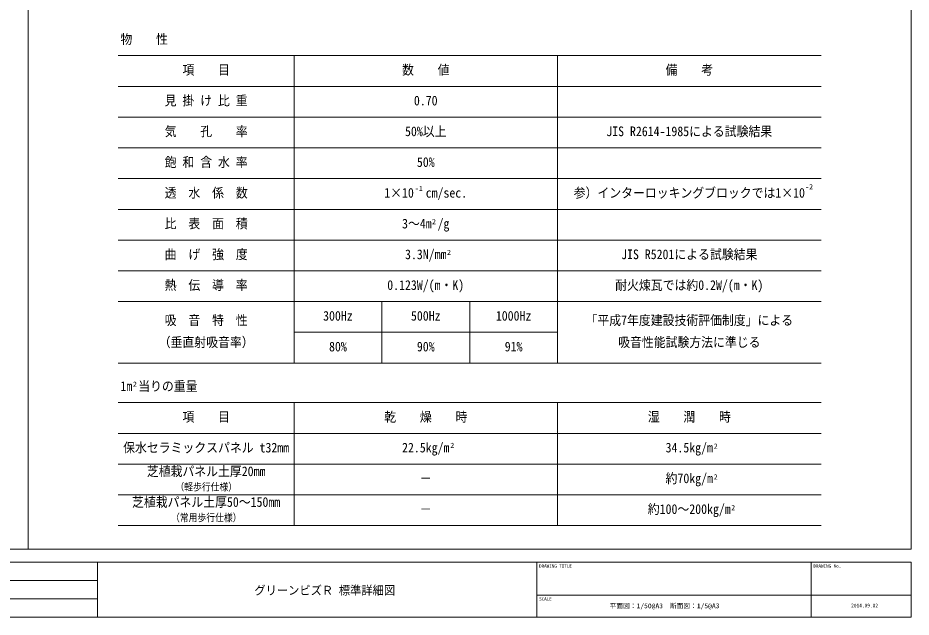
# Model space of a CAD drawing. Units: millimetres on the paper, enlarged 5 times. Extents: x -1025 to 21313, y -14570 to 806.
# Drawn here: x -2 to 1014, y -697 to -15 of the extents above; entities that cross this region are included whole.
import ezdxf
from ezdxf.enums import TextEntityAlignment as Align

# ---------------------------------------------------------------- set-up
doc = ezdxf.new("R2010")
doc.units = ezdxf.units.MM
doc.header["$LTSCALE"] = 5
doc.layers.add('E-F_FRAM', color=7, linetype='Continuous', lineweight=9)
doc.layers.add('F-0', color=7, linetype='Continuous', lineweight=18)
doc.layers.add('F-D_TXT', color=7, linetype='Continuous')
doc.styles.add('ＭＳ ゴシック', font='')
doc.styles.get('ＭＳ ゴシック').set_extended_font_data('MS Gothic')

msp = doc.modelspace()

# ---------------------------------------------------------------- linework, layer by layer
at = {"layer": 'E-F_FRAM'}
for p, q in [((111.94, -57.791), (911.94, -57.791)), ((311.94, -407.791), (311.94, -57.791)), ((611.94, -407.791), (611.94, -57.791)), ((111.94, -92.791), (911.94, -92.791)), ((111.94, -127.791), (911.94, -127.791)), ((111.94, -162.791), (911.94, -162.791)), ((111.94, -197.791), (911.94, -197.791)), ((111.94, -232.791), (911.94, -232.791)), ((111.94, -267.791), (911.94, -267.791)), ((111.94, -302.791), (911.94, -302.791)), ((411.94, -407.791), (411.94, -337.791)), ((511.94, -407.791), (511.94, -337.791)), ((311.94, -372.791), (611.94, -372.791)), ((111.94, -407.791), (911.94, -407.791)), ((111.94, -452.791), (911.94, -452.791)), ((311.94, -592.791), (311.94, -452.791)), ((611.94, -592.791), (611.94, -452.791)), ((111.94, -487.791), (911.94, -487.791)), ((111.94, -522.791), (911.94, -522.791)), ((111.94, -557.791), (911.94, -557.791)), ((111.94, -592.791), (911.94, -592.791))]:
    msp.add_line(p, q, dxfattribs=at)
msp.add_lwpolyline([(111.94, -337.791), (311.94, -337.791), (611.94, -337.791), (911.94, -337.791)], dxfattribs=at)
at = {"layer": 'F-0'}
for p, q in [((-995.56, -634.491), (1014.44, -634.491)), ((88.357, -634.491), (88.357, -696.991)), ((588.357, -634.491), (588.357, -696.991)), ((900.639, -634.491), (900.639, -696.991)), ((1014.44, -634.491), (1014.44, -696.991)), ((88.357, -655.324), (-536.643, -655.324)), ((88.357, -676.158), (-536.643, -676.158)), ((588.357, -672.005), (1014.44, -672.005)), ((1014.44, -696.991), (-995.56, -696.991))]:
    msp.add_line(p, q, dxfattribs=at)
at = {"layer": 'F-0', "color": 4, "lineweight": 9}
msp.add_lwpolyline([(9.44, 698.009), (9.44, -19.746), (9.44, -619.491)], dxfattribs=at)
at = {"layer": 'F-0'}
for points in [[(1014.44, 698.009), (1014.44, 39.259), (1014.44, -619.491)], [(1014.44, -619.491), (9.44, -619.491), (-995.56, -619.491)]]:
    msp.add_lwpolyline(points, dxfattribs=at)

# ---------------------------------------------------------------- texts
at = {"layer": 'E-F_FRAM', "style": 'ＭＳ ゴシック'}
for s, height, width, p in [('物\u3000\u3000性', 11, 0.9, (114.377, -47.791)), ('項\u3000\u3000目', 11, 0.9, (184.94, -82.791)), ('数\u3000\u3000値', 11, 0.9, (434.94, -82.791)), ('備\u3000\u3000考', 11, 0.9, (734.94, -82.791)), ('見 掛 け 比 重', 11, 0.9, (164.69, -117.791)), ('0.70', 11, 0.9, (448.44, -117.791)), ('気\u3000\u3000孔\u3000\u3000率', 11, 0.9, (164.69, -152.791)), ('50%以上', 11, 0.9, (438.315, -152.791)), ('JIS R2614-1985による試験結果', 11, 0.9, (667.44, -152.791)), ('飽 和 含 水 率', 11, 0.9, (164.69, -187.791)), ('50%', 11, 0.9, (451.815, -187.791)), ('透\u3000水\u3000係\u3000数', 11, 0.9, (164.69, -222.791)), ('1×10\u3000cm/sec.', 11, 0.9, (414.69, -222.791)), ('参）インターロッキングブロックでは1×10', 11, 0.9, (630.315, -222.791)), ('比\u3000表\u3000面\u3000積', 11, 0.9, (164.69, -257.791)), ('3～4m /g', 11, 0.9, (434.94, -257.791)), ('曲\u3000げ\u3000強\u3000度', 11, 0.9, (164.69, -292.791)), ('3.3N/mm', 11, 0.9, (438.315, -292.791)), ('JIS R5201による試験結果', 11, 0.9, (684.315, -292.791)), ('熱\u3000伝\u3000導\u3000率', 11, 0.9, (164.69, -327.791)), ('0.123W/(m・K)', 11, 0.9, (418.065, -327.791)), ('耐火煉瓦では約0.2W/(m・K)', 11, 0.9, (677.565, -327.791)), ('吸\u3000音\u3000特\u3000性', 11, 0.9, (164.69, -367.791)), ('300Hz', 11, 0.9, (345.065, -362.791)), ('500Hz', 11, 0.9, (445.065, -362.791)), ('1000Hz', 11, 0.9, (541.69, -362.791)), ('「平成7年度建設技術評価制度」による', 11, 0.9, (643.815, -367.791)), ('（垂直射吸音率）', 11, 0.9, (157.94, -392.791)), ('80%', 11, 0.9, (351.815, -397.791)), ('90%', 11, 0.9, (451.815, -397.791)), ('91%', 11, 0.9, (551.815, -397.791)), ('吸音性能試験方法に準じる', 11, 0.9, (680.94, -392.791)), ('1m 当りの重量', 11, 0.9, (114.377, -442.791)), ('項\u3000\u3000目', 11, 0.9, (184.94, -477.791)), ('乾\u3000\u3000燥\u3000\u3000時', 11, 0.9, (414.69, -477.791)), ('湿\u3000\u3000潤\u3000\u3000時', 11, 0.9, (714.69, -477.791)), ('保水セラミックスパネル t32mm', 11, 0.9, (117.44, -512.791)), ('22.5kg/m', 11, 0.9, (434.94, -512.791)), ('34.5kg/m', 11, 0.9, (734.94, -512.791)), ('芝植栽パネル土厚20mm', 11, 0.9, (144.44, -539.736)), ('－', 11, 0.9, (455.19, -547.791)), ('約70kg/m', 11, 0.9, (734.94, -547.791)), ('（軽歩行仕様）', 8.431, 0.85, (176.94, -555.486)), ('芝植栽パネル土厚50～150mm', 11, 0.9, (127.565, -574.736)), ('約100～200kg/m', 11, 0.9, (714.69, -582.791)), ('（常用歩行仕様）', 8.431, 0.85, (171.94, -590.486)), ('－', 11, 0.9, (455.19, -582.791))]:
    msp.add_text(s, height=height, dxfattribs=dict(at, width=width)).set_placement(p, align=Align.BOTTOM_LEFT)
for s, p in [('-1', (449.326, -213.644)), ('-2', (893.656, -211.765)), ('2', (468.999, -251.532)), ('2', (486.086, -286.45)), ('2', (128.527, -436.503)), ('2', (489.779, -506.087)), ('2', (789.779, -507.028)), ('2', (789.772, -542.028)), ('2', (809.589, -577.028))]:
    msp.add_text(s, height=5.865, dxfattribs=at).set_placement(p, align=Align.BOTTOM_LEFT)
at = {"layer": 'F-D_TXT', "style": 'ＭＳ ゴシック'}
for s, height, p in [('DRAWING TITLE', 3.666, (590.975, -641.695)), ('DRAWING No.', 3.666, (903.257, -641.695)), ('SCALE', 3.666, (590.975, -679.209)), ('平面図：1/50@A3\u3000断面図：1/5@A3', 5.499, (671.07, -688.546))]:
    msp.add_text(s, height=height, dxfattribs=at).set_placement(p, align=Align.BOTTOM_LEFT)
for s, height, width, p in [('グリーンビズＲ 標準詳細図', 9.897, 0.95, (266.78, -674.461)), ('2014.09.02', 4.399, 0.85, (946.185, -687.31))]:
    msp.add_text(s, height=height, dxfattribs=dict(at, width=width)).set_placement(p, align=Align.BOTTOM_LEFT)

doc.saveas('drawing.dxf')
